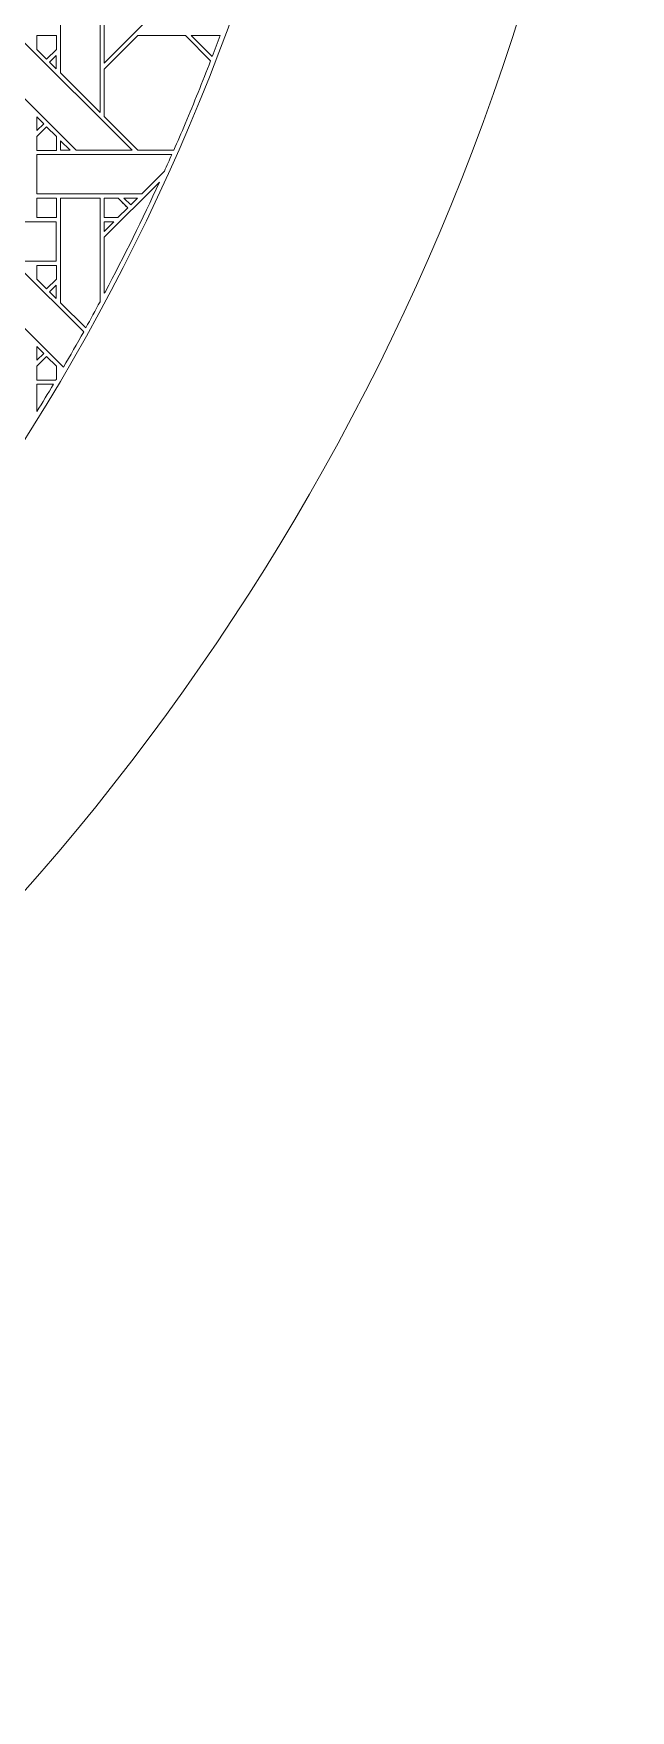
# Model space of a CAD drawing. Header units: inches. Extents: x 2.4 to 22.4, y -0.9 to 19.1.
# Drawn here: x 19.92 to 22.38, y -0.91 to 6.02 of the extents above; entities that cross this region are included whole.
import ezdxf

# ---------------------------------------------------------------- set-up
doc = ezdxf.new("R2010")
doc.units = ezdxf.units.IN
doc.header["$MEASUREMENT"] = 0
doc.layers.add('Design', color=7, linetype='Continuous', lineweight=0)

msp = doc.modelspace()

# ---------------------------------------------------------------- linework, layer by layer
at = {"layer": 'Design'}
for points, knots in [([(12.3829, 19.0948), (6.86, 19.0948), (2.3829, 14.6176), (2.3829, 9.0948), (2.3829, 3.5719), (6.86, -0.9052), (12.3829, -0.9052), (17.9057, -0.9052), (22.3829, 3.5719), (22.3829, 9.0948), (22.3829, 14.6176), (17.9057, 19.0948), (12.3829, 19.0948)], [0, 0, 0, 0, 1, 1, 1, 2, 2, 2, 3, 3, 3, 4, 4, 4, 4]), ([(12.3829, 17.972), (7.4801, 17.972), (3.5056, 13.9975), (3.5056, 9.0948), (3.5056, 4.192), (7.4801, 0.2175), (12.3829, 0.2175), (17.2856, 0.2175), (21.2601, 4.192), (21.2601, 9.0948), (21.2601, 13.9975), (17.2856, 17.972), (12.3829, 17.972)], [0, 0, 0, 0, 1, 1, 1, 2, 2, 2, 3, 3, 3, 4, 4, 4, 4]), ([(20.2102, 5.8968), (20.2102, 5.8968), (20.2102, 6.1269), (20.2102, 6.1269), (20.2102, 6.1269), (20.6839, 6.6005), (20.6839, 6.6005), (20.6839, 6.6005), (20.6839, 6.3705), (20.6839, 6.3705), (20.6839, 6.3705), (20.2102, 5.8968), (20.2102, 5.8968)], [0, 0, 0, 0, 1, 1, 1, 2, 2, 2, 3, 3, 3, 4, 4, 4, 4]), ([(20.1931, 5.6939), (20.1931, 5.6939), (20.0302, 5.8568), (20.0302, 5.8568), (20.0302, 5.8568), (20.0302, 6.289), (20.0302, 6.289), (20.0302, 6.289), (20.1931, 6.289), (20.1931, 6.289), (20.1931, 6.289), (20.1931, 5.6939), (20.1931, 5.6939)], [0, 0, 0, 0, 1, 1, 1, 2, 2, 2, 3, 3, 3, 4, 4, 4, 4]), ([(19.6206, 6.0112), (19.6206, 6.0112), (19.8516, 6.0112), (19.8516, 6.0112), (19.8516, 6.0112), (20.3252, 5.5375), (20.3252, 5.5375), (20.3252, 5.5375), (20.0942, 5.5375), (20.0942, 5.5375), (20.0942, 5.5375), (19.6206, 6.0112), (19.6206, 6.0112)], [0, 0, 0, 0, 1, 1, 1, 2, 2, 2, 3, 3, 3, 4, 4, 4, 4]), ([(20.0127, 6.0111), (20.0127, 6.0111), (20.0127, 5.9535), (20.0127, 5.9535), (20.0127, 5.9535), (19.9727, 5.9136), (19.9727, 5.9136), (19.9727, 5.9136), (19.9324, 5.9539), (19.9324, 5.9539), (19.9324, 5.9539), (19.9324, 6.0111), (19.9324, 6.0111), (19.9324, 6.0111), (20.0127, 6.0111), (20.0127, 6.0111)], [0, 0, 0, 0, 1, 1, 1, 2, 2, 2, 3, 3, 3, 4, 4, 4, 5, 5, 5, 5]), ([(19.9727, 5.9136), (19.9727, 5.9136), (19.9324, 5.9539), (19.9324, 5.9539), (19.9324, 5.9539), (19.9324, 6.0111), (19.9324, 6.0111), (19.9324, 6.0111), (20.0127, 6.0111), (20.0127, 6.0111), (20.0127, 6.0111), (20.0127, 5.9535), (20.0127, 5.9535), (20.0127, 5.9535), (19.9727, 5.9136), (19.9727, 5.9136)], [0, 0, 0, 0, 1, 1, 1, 2, 2, 2, 3, 3, 3, 4, 4, 4, 5, 5, 5, 5]), ([(20.5446, 5.6474), (20.529, 5.6106), (20.5132, 5.574), (20.4972, 5.5375), (20.4972, 5.5375), (20.3495, 5.5375), (20.3495, 5.5375), (20.3495, 5.5375), (20.2103, 5.6767), (20.2103, 5.6767), (20.2103, 5.6767), (20.2103, 5.8724), (20.2103, 5.8724), (20.2103, 5.8724), (20.349, 6.0111), (20.349, 6.0111), (20.349, 6.0111), (20.5452, 6.0111), (20.5452, 6.0111), (20.5452, 6.0111), (20.6494, 5.9069), (20.6494, 5.9069), (20.6158, 5.82), (20.581, 5.7335), (20.5446, 5.6474)], [0, 0, 0, 0, 1, 1, 1, 2, 2, 2, 3, 3, 3, 4, 4, 4, 5, 5, 5, 6, 6, 6, 7, 7, 7, 8, 8, 8, 8]), ([(20.5446, 5.6474), (20.529, 5.6106), (20.5132, 5.574), (20.4972, 5.5375), (20.4972, 5.5375), (20.3495, 5.5375), (20.3495, 5.5375), (20.3495, 5.5375), (20.2103, 5.6767), (20.2103, 5.6767), (20.2103, 5.6767), (20.2103, 5.8724), (20.2103, 5.8724), (20.2103, 5.8724), (20.349, 6.0111), (20.349, 6.0111), (20.349, 6.0111), (20.5452, 6.0111), (20.5452, 6.0111), (20.5452, 6.0111), (20.6494, 5.9069), (20.6494, 5.9069), (20.6158, 5.82), (20.581, 5.7335), (20.5446, 5.6474)], [0, 0, 0, 0, 1, 1, 1, 2, 2, 2, 3, 3, 3, 4, 4, 4, 5, 5, 5, 6, 6, 6, 7, 7, 7, 8, 8, 8, 8]), ([(20.5694, 6.0112), (20.5694, 6.0112), (20.6889, 6.0112), (20.6889, 6.0112), (20.6781, 5.9822), (20.6672, 5.9532), (20.6561, 5.9244), (20.6561, 5.9244), (20.5694, 6.0112), (20.5694, 6.0112)], [0, 0, 0, 0, 1, 1, 1, 2, 2, 2, 3, 3, 3, 3]), ([(20.0126, 5.9293), (20.0126, 5.9293), (20.0126, 5.8741), (20.0126, 5.8741), (20.0126, 5.8741), (19.9848, 5.9015), (19.9848, 5.9015), (19.9848, 5.9015), (20.0126, 5.9293), (20.0126, 5.9293)], [0, 0, 0, 0, 1, 1, 1, 2, 2, 2, 3, 3, 3, 3]), ([(19.9324, 5.6189), (19.9324, 5.6189), (19.9324, 5.6757), (19.9324, 5.6757), (19.9324, 5.6757), (19.9605, 5.6471), (19.9605, 5.6471), (19.9605, 5.6471), (19.9324, 5.6189), (19.9324, 5.6189)], [0, 0, 0, 0, 1, 1, 1, 2, 2, 2, 3, 3, 3, 3]), ([(19.9324, 5.5372), (19.9324, 5.5372), (19.9324, 5.5945), (19.9324, 5.5945), (19.9324, 5.5945), (19.9727, 5.6349), (19.9727, 5.6349), (19.9727, 5.6349), (20.0131, 5.5945), (20.0131, 5.5945), (20.0131, 5.5945), (20.0131, 5.5372), (20.0131, 5.5372), (20.0131, 5.5372), (19.9324, 5.5372), (19.9324, 5.5372)], [0, 0, 0, 0, 1, 1, 1, 2, 2, 2, 3, 3, 3, 4, 4, 4, 5, 5, 5, 5]), ([(19.9324, 5.5945), (19.9324, 5.5945), (19.9727, 5.6349), (19.9727, 5.6349), (19.9727, 5.6349), (20.0131, 5.5945), (20.0131, 5.5945), (20.0131, 5.5945), (20.0131, 5.5372), (20.0131, 5.5372), (20.0131, 5.5372), (19.9324, 5.5372), (19.9324, 5.5372), (19.9324, 5.5372), (19.9324, 5.5945), (19.9324, 5.5945)], [0, 0, 0, 0, 1, 1, 1, 2, 2, 2, 3, 3, 3, 4, 4, 4, 5, 5, 5, 5]), ([(20.07, 5.5375), (20.07, 5.5375), (20.0303, 5.5375), (20.0303, 5.5375), (20.0303, 5.5375), (20.0303, 5.5773), (20.0303, 5.5773), (20.0303, 5.5773), (20.07, 5.5375), (20.07, 5.5375)], [0, 0, 0, 0, 1, 1, 1, 2, 2, 2, 3, 3, 3, 3]), ([(19.9324, 5.3576), (19.9324, 5.3576), (19.9324, 5.5203), (19.9324, 5.5203), (19.9324, 5.5203), (20.4895, 5.5203), (20.4895, 5.5203), (20.4793, 5.4971), (20.4691, 5.4739), (20.4587, 5.4509), (20.4587, 5.4509), (20.3653, 5.3576), (20.3653, 5.3576), (20.3653, 5.3576), (19.9324, 5.3576), (19.9324, 5.3576)], [0, 0, 0, 0, 1, 1, 1, 2, 2, 2, 3, 3, 3, 4, 4, 4, 5, 5, 5, 5]), ([(20.2102, 4.9481), (20.2102, 4.9481), (20.2102, 5.1782), (20.2102, 5.1782), (20.2102, 5.1782), (20.4381, 5.406), (20.4381, 5.406), (20.3677, 5.2524), (20.2932, 5.1011), (20.2144, 4.9523), (20.2144, 4.9523), (20.2102, 4.9481), (20.2102, 4.9481)], [0, 0, 0, 0, 1, 1, 1, 2, 2, 2, 3, 3, 3, 4, 4, 4, 4]), ([(19.9324, 5.2595), (19.9324, 5.2595), (19.9324, 5.3403), (19.9324, 5.3403), (19.9324, 5.3403), (20.0127, 5.3403), (20.0127, 5.3403), (20.0127, 5.3403), (20.0127, 5.2595), (20.0127, 5.2595), (20.0127, 5.2595), (19.9324, 5.2595), (19.9324, 5.2595)], [0, 0, 0, 0, 1, 1, 1, 2, 2, 2, 3, 3, 3, 4, 4, 4, 4]), ([(19.9324, 5.2595), (19.9324, 5.2595), (19.9324, 5.3403), (19.9324, 5.3403), (19.9324, 5.3403), (20.0127, 5.3403), (20.0127, 5.3403), (20.0127, 5.3403), (20.0127, 5.2595), (20.0127, 5.2595), (20.0127, 5.2595), (19.9324, 5.2595), (19.9324, 5.2595)], [0, 0, 0, 0, 1, 1, 1, 2, 2, 2, 3, 3, 3, 4, 4, 4, 4]), ([(20.1931, 4.9123), (20.1737, 4.8761), (20.1541, 4.84), (20.1342, 4.8041), (20.1342, 4.8041), (20.0302, 4.9081), (20.0302, 4.9081), (20.0302, 4.9081), (20.0302, 5.3403), (20.0302, 5.3403), (20.0302, 5.3403), (20.1931, 5.3403), (20.1931, 5.3403), (20.1931, 5.3403), (20.1931, 4.9123), (20.1931, 4.9123)], [0, 0, 0, 0, 1, 1, 1, 2, 2, 2, 3, 3, 3, 4, 4, 4, 5, 5, 5, 5]), ([(20.2672, 5.2595), (20.2672, 5.2595), (20.2103, 5.2595), (20.2103, 5.2595), (20.2103, 5.2595), (20.2103, 5.3403), (20.2103, 5.3403), (20.2103, 5.3403), (20.2673, 5.3403), (20.2673, 5.3403), (20.2725, 5.3351), (20.3032, 5.3043), (20.3077, 5.2999), (20.3077, 5.2999), (20.2672, 5.2595), (20.2672, 5.2595)], [0, 0, 0, 0, 1, 1, 1, 2, 2, 2, 3, 3, 3, 4, 4, 4, 5, 5, 5, 5]), ([(20.2103, 5.2595), (20.2103, 5.2595), (20.2103, 5.3403), (20.2103, 5.3403), (20.2103, 5.3403), (20.2673, 5.3403), (20.2673, 5.3403), (20.2727, 5.335), (20.3035, 5.3041), (20.3077, 5.2999), (20.3077, 5.2999), (20.2672, 5.2595), (20.2672, 5.2595), (20.2672, 5.2595), (20.2103, 5.2595), (20.2103, 5.2595)], [0, 0, 0, 0, 1, 1, 1, 2, 2, 2, 3, 3, 3, 4, 4, 4, 5, 5, 5, 5]), ([(20.2916, 5.3403), (20.2916, 5.3403), (20.3481, 5.3403), (20.3481, 5.3403), (20.3481, 5.3403), (20.3198, 5.3121), (20.3198, 5.3121), (20.3198, 5.3121), (20.2916, 5.3403), (20.2916, 5.3403)], [0, 0, 0, 0, 1, 1, 1, 2, 2, 2, 3, 3, 3, 3]), ([(20.0126, 5.2424), (20.0126, 5.2424), (20.0126, 5.0796), (20.0126, 5.0796), (20.0126, 5.0796), (19.4173, 5.0796), (19.4173, 5.0796), (19.4173, 5.0796), (19.5802, 5.2424), (19.5802, 5.2424), (19.5802, 5.2424), (20.0126, 5.2424), (20.0126, 5.2424)], [0, 0, 0, 0, 1, 1, 1, 2, 2, 2, 3, 3, 3, 4, 4, 4, 4]), ([(20.2501, 5.2424), (20.2501, 5.2424), (20.2102, 5.2025), (20.2102, 5.2025), (20.2102, 5.2025), (20.2102, 5.2424), (20.2102, 5.2424), (20.2102, 5.2424), (20.2501, 5.2424), (20.2501, 5.2424)], [0, 0, 0, 0, 1, 1, 1, 2, 2, 2, 3, 3, 3, 3]), ([(19.6206, 5.0624), (19.6206, 5.0624), (19.8516, 5.0624), (19.8516, 5.0624), (19.8516, 5.0624), (20.1256, 4.7884), (20.1256, 4.7884), (20.0981, 4.7391), (20.0701, 4.6901), (20.0417, 4.6413), (20.0417, 4.6413), (19.6206, 5.0624), (19.6206, 5.0624)], [0, 0, 0, 0, 1, 1, 1, 2, 2, 2, 3, 3, 3, 4, 4, 4, 4]), ([(20.0127, 5.0624), (20.0127, 5.0624), (20.0127, 5.0048), (20.0127, 5.0048), (20.0127, 5.0048), (19.9727, 4.9648), (19.9727, 4.9648), (19.9727, 4.9648), (19.9324, 5.0052), (19.9324, 5.0052), (19.9324, 5.0052), (19.9324, 5.0624), (19.9324, 5.0624), (19.9324, 5.0624), (20.0127, 5.0624), (20.0127, 5.0624)], [0, 0, 0, 0, 1, 1, 1, 2, 2, 2, 3, 3, 3, 4, 4, 4, 5, 5, 5, 5]), ([(19.9727, 4.9648), (19.9727, 4.9648), (19.9324, 5.0052), (19.9324, 5.0052), (19.9324, 5.0052), (19.9324, 5.0624), (19.9324, 5.0624), (19.9324, 5.0624), (20.0127, 5.0624), (20.0127, 5.0624), (20.0127, 5.0624), (20.0127, 5.0048), (20.0127, 5.0048), (20.0127, 5.0048), (19.9727, 4.9648), (19.9727, 4.9648)], [0, 0, 0, 0, 1, 1, 1, 2, 2, 2, 3, 3, 3, 4, 4, 4, 5, 5, 5, 5]), ([(20.0126, 4.9806), (20.0126, 4.9806), (20.0126, 4.9254), (20.0126, 4.9254), (20.0126, 4.9254), (19.9848, 4.9528), (19.9848, 4.9528), (19.9848, 4.9528), (20.0126, 4.9806), (20.0126, 4.9806)], [0, 0, 0, 0, 1, 1, 1, 2, 2, 2, 3, 3, 3, 3]), ([(19.9324, 4.6702), (19.9324, 4.6702), (19.9324, 4.727), (19.9324, 4.727), (19.9324, 4.727), (19.9605, 4.6984), (19.9605, 4.6984), (19.9605, 4.6984), (19.9324, 4.6702), (19.9324, 4.6702)], [0, 0, 0, 0, 1, 1, 1, 2, 2, 2, 3, 3, 3, 3]), ([(20.0108, 4.5885), (20.0108, 4.5885), (19.9324, 4.5885), (19.9324, 4.5885), (19.9324, 4.5885), (19.9324, 4.6458), (19.9324, 4.6458), (19.9324, 4.6458), (19.9727, 4.6861), (19.9727, 4.6861), (19.9727, 4.6861), (20.0131, 4.6458), (20.0131, 4.6458), (20.0131, 4.6458), (20.0131, 4.5923), (20.0131, 4.5923), (20.0123, 4.5911), (20.0115, 4.5898), (20.0108, 4.5885)], [0, 0, 0, 0, 1, 1, 1, 2, 2, 2, 3, 3, 3, 4, 4, 4, 5, 5, 5, 6, 6, 6, 6]), ([(20.0108, 4.5885), (20.0108, 4.5885), (19.9324, 4.5885), (19.9324, 4.5885), (19.9324, 4.5885), (19.9324, 4.6458), (19.9324, 4.6458), (19.9324, 4.6458), (19.9727, 4.6861), (19.9727, 4.6861), (19.9727, 4.6861), (20.0131, 4.6458), (20.0131, 4.6458), (20.0131, 4.6458), (20.0131, 4.5923), (20.0131, 4.5923), (20.0123, 4.5911), (20.0115, 4.5898), (20.0108, 4.5885)], [0, 0, 0, 0, 1, 1, 1, 2, 2, 2, 3, 3, 3, 4, 4, 4, 5, 5, 5, 6, 6, 6, 6]), ([(19.9324, 4.5715), (19.9324, 4.5715), (20.0006, 4.5715), (20.0006, 4.5715), (19.9782, 4.5337), (19.9554, 4.4961), (19.9324, 4.4587), (19.9324, 4.4587), (19.9324, 4.5715), (19.9324, 4.5715)], [0, 0, 0, 0, 1, 1, 1, 2, 2, 2, 3, 3, 3, 3])]:
    msp.add_open_spline(points, degree=3, knots=knots, dxfattribs=at)

doc.saveas('drawing.dxf')
